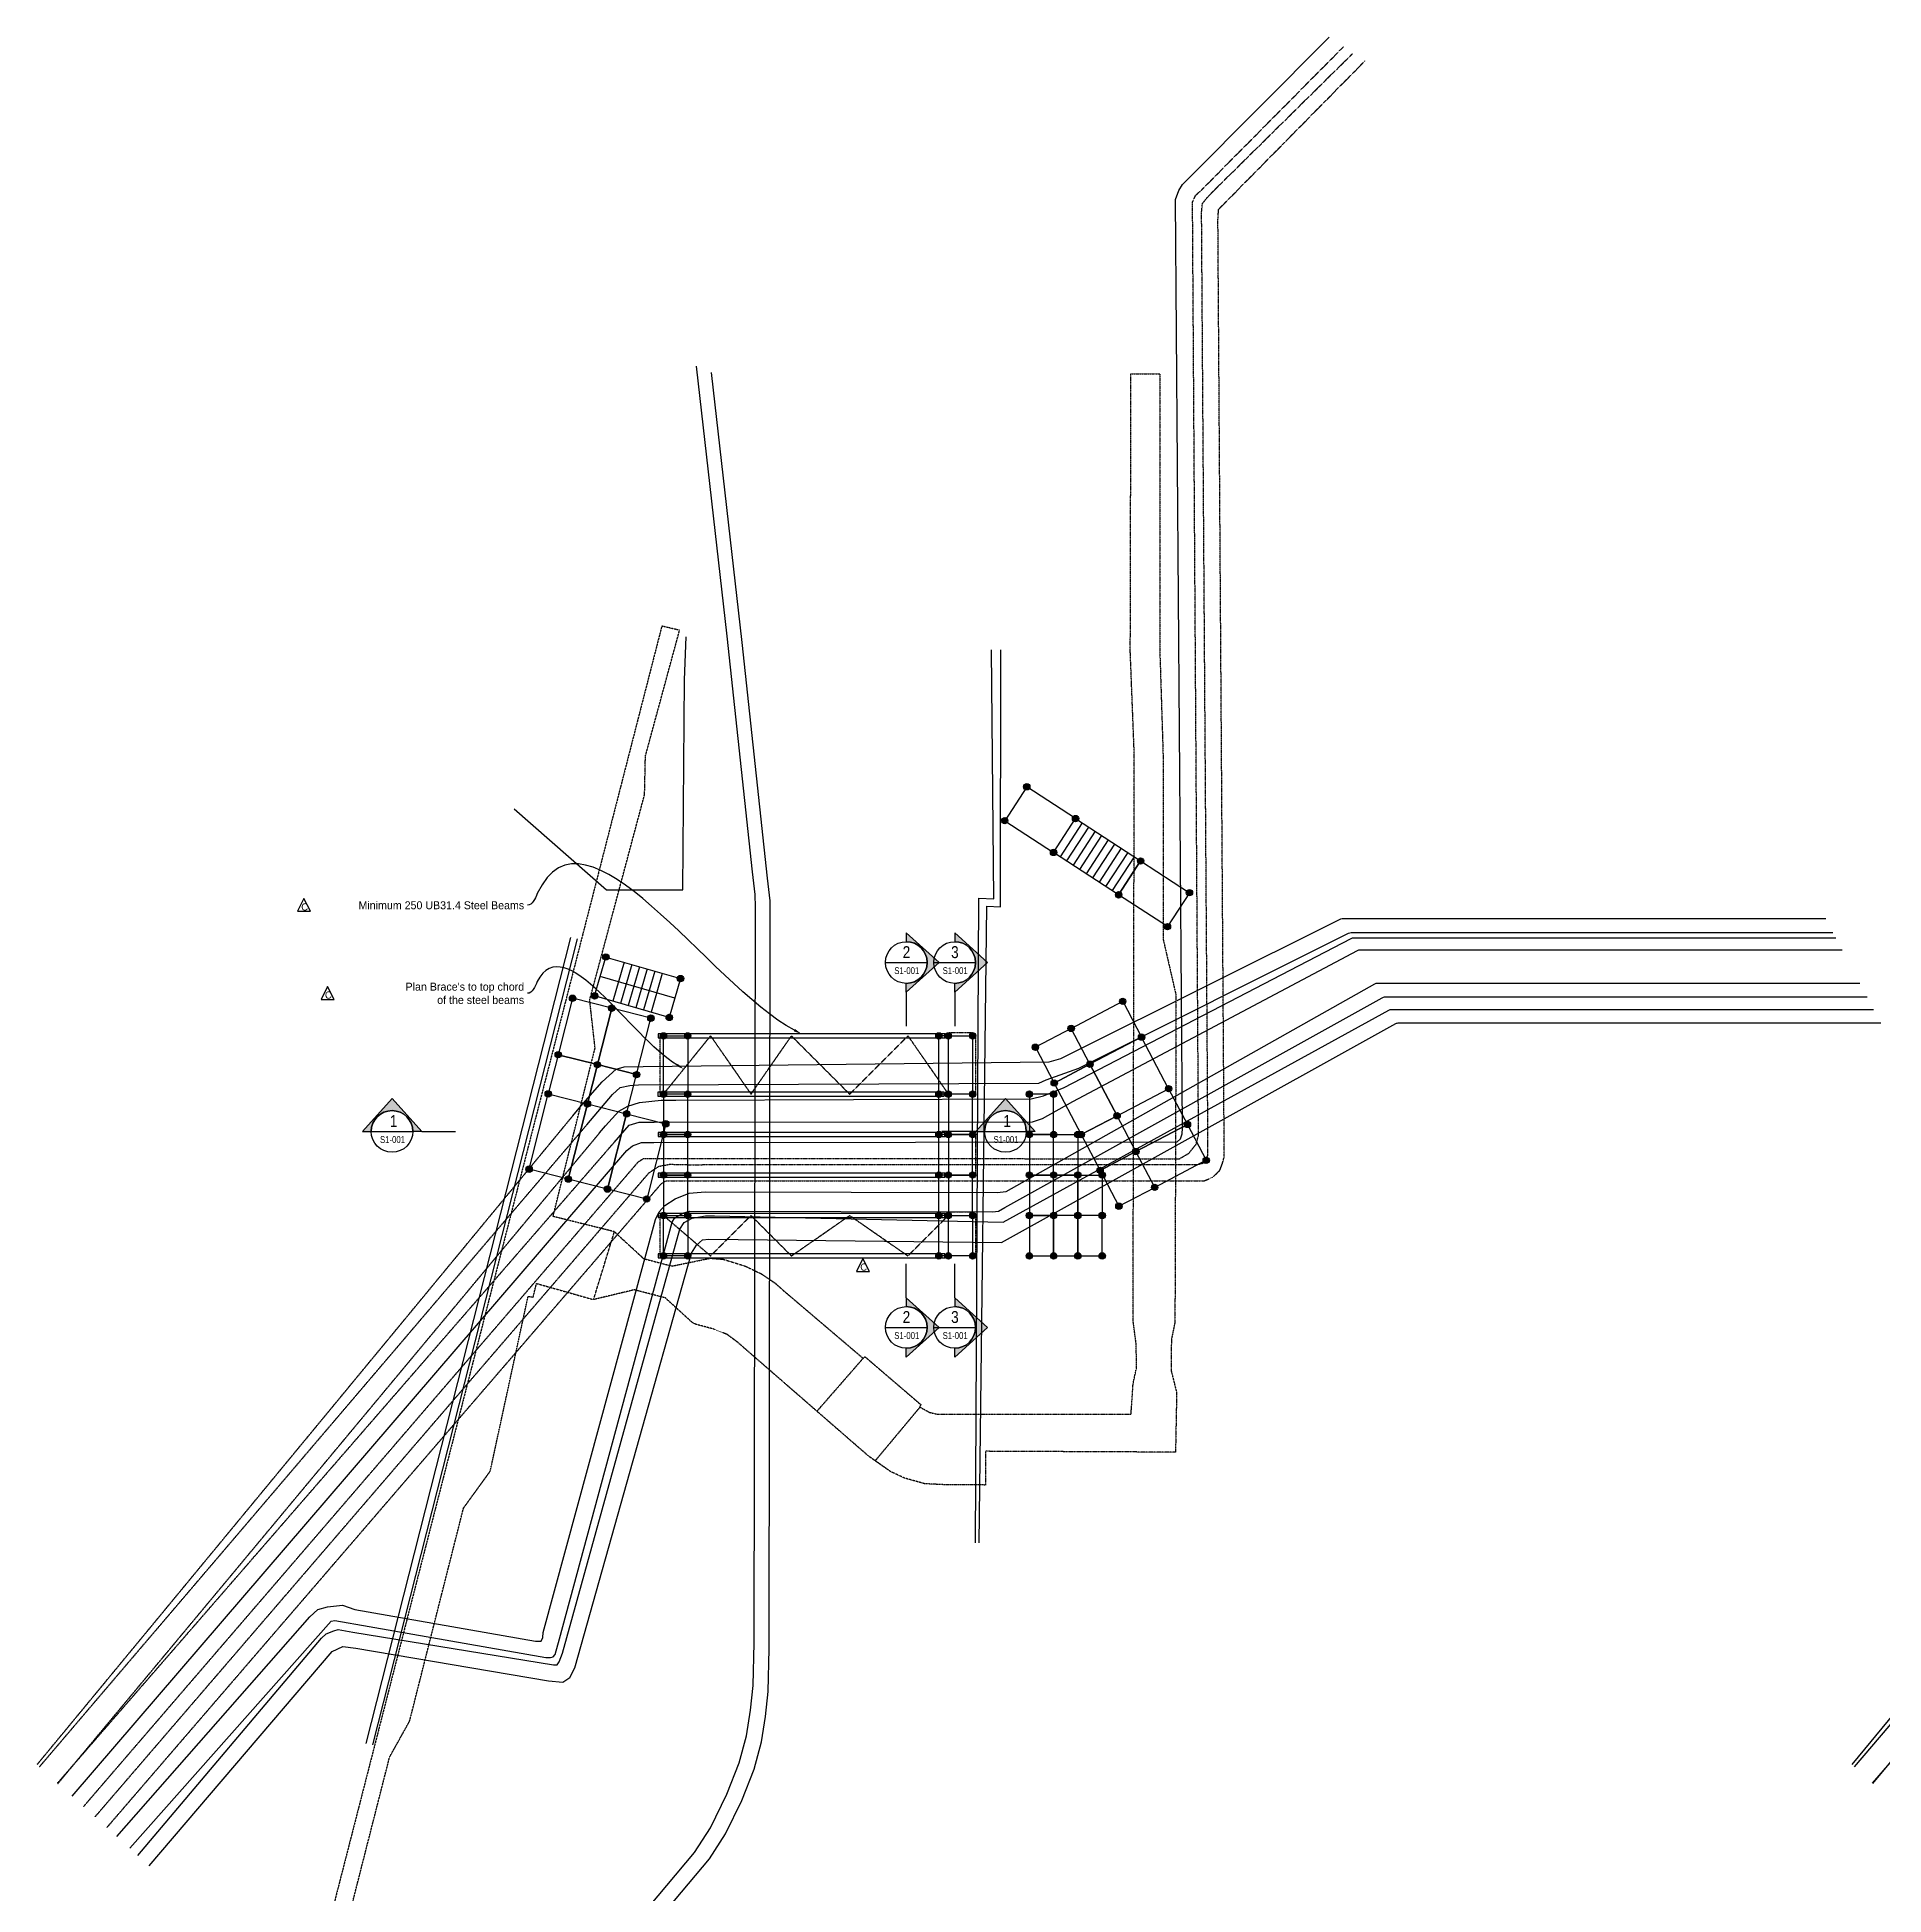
# Model space of a CAD drawing. Header units: millimetres. Extents: x 9116 to 195096, y -114281 to 55636.
# Drawn here: x 9116 to 67113, y -2700 to 55636 of the extents above; entities that cross this region are included whole.
import ezdxf
from ezdxf import colors
from ezdxf.entities.mleader import LeaderData, LeaderLine
from ezdxf.math import Vec2, Vec3

# ---------------------------------------------------------------- set-up
doc = ezdxf.new("R2010")
doc.units = ezdxf.units.MM
doc.linetypes.add('KwikScaf_DASHED', pattern=[3.75, 2.5, -1.25])
doc.layers.get('0').update_dxf_attribs({"linetype": 'CONTINUOUS'})
for name, color, linetype in [('Building', 7, 'CONTINUOUS'), ('CHW F&R Lines', 7, 'CONTINUOUS'), ('Exhaust Riser', 7, 'CONTINUOUS'), ('Grid Lines', 252, 'CONTINUOUS'), ('New Pipes', 7, 'CONTINUOUS'), ('Revision C', 252, 'CONTINUOUS'), ('Scaffold', 7, 'CONTINUOUS')]:
    doc.layers.add(name, color=color, linetype=linetype)
doc.styles.add('ARCH', font='archd.shx', dxfattribs={"height": 250})

# ---------------------------------------------------------------- blocks, each defined once
blk = doc.blocks.new('Filled Arrow Section Half A')
h = blk.add_hatch(color=256)
edge = h.paths.add_edge_path()
edge.add_line((0, 875), (969, 0))
edge.add_line((969, 0), (0, -875))
edge.add_line((0, -875), (0, -615))
edge.add_arc((0, 0), 615, 270, 450)
edge.add_line((0, 615), (0, 875))
for q in [(0, 1875), (0, 615)]:
    blk.add_line((0, 875), q)
blk.add_lwpolyline([(0, 875), (969, 0), (0, -875), (0, -615)])
blk.add_circle((0, 0), 615)
blk.add_arc((0, 0), 615, 270, 90)
blk = doc.blocks.new('Filled Arrow Section Half B')
h = blk.add_hatch(color=256)
edge = h.paths.add_edge_path()
edge.add_line((0, -875), (969, 0))
edge.add_line((969, 0), (0, 875))
edge.add_line((0, 875), (0, 615))
edge.add_arc((0, 0), 615, -90, 90, ccw=False)
edge.add_line((0, -615), (0, -875))
for q in [(0, -615), (0, -1875)]:
    blk.add_line((0, -875), q)
blk.add_lwpolyline([(0, -875), (969, 0), (0, 875), (0, 615)])
blk.add_circle((0, 0), 615)
blk.add_arc((0, 0), 615, 270, 90)

msp = doc.modelspace()

# ---------------------------------------------------------------- hatches: boundary and pattern name
at = {"layer": 'Scaffold'}
h = msp.add_hatch(color=5, dxfattribs=at)
edge = h.paths.add_edge_path()
edge.add_arc((40195.6, 32095), 100, 0, 360)
h = msp.add_hatch(color=5, dxfattribs=at)
edge = h.paths.add_edge_path()
edge.add_arc((39502.8, 31030.6), 100, 0, 360)
h = msp.add_hatch(color=5, dxfattribs=at)
edge = h.paths.add_edge_path()
edge.add_arc((41728.5, 31097.3), 100, 0, 360)
h = msp.add_hatch(color=5, dxfattribs=at)
edge = h.paths.add_edge_path()
edge.add_arc((41035.7, 30032.9), 100, 0, 360)
h = msp.add_hatch(color=5, dxfattribs=at)
edge = h.paths.add_edge_path()
edge.add_arc((43772.6, 29766.8), 100, 0, 360)
h = msp.add_hatch(color=5, dxfattribs=at)
edge = h.paths.add_edge_path()
edge.add_arc((43079.8, 28702.4), 100, 0, 360)
h = msp.add_hatch(color=5, dxfattribs=at)
edge = h.paths.add_edge_path()
edge.add_arc((45305.5, 28769.1), 100, 0, 360)
h = msp.add_hatch(color=5, dxfattribs=at)
edge = h.paths.add_edge_path()
edge.add_arc((44612.8, 27704.7), 100, 0, 360)
h = msp.add_hatch(color=3, dxfattribs=at)
edge = h.paths.add_edge_path()
edge.add_arc((26978.2, 26750.3), 100, -91.885629, 268.114371)
h = msp.add_hatch(color=3, dxfattribs=at)
edge = h.paths.add_edge_path()
edge.add_arc((29321.1, 26072.4), 100, -91.885629, 268.114371)
h = msp.add_hatch(color=5, dxfattribs=at)
edge = h.paths.add_edge_path()
edge.add_arc((25929.9, 25455.4), 100, 0, 360)
h = msp.add_hatch(color=3, dxfattribs=at)
edge = h.paths.add_edge_path()
edge.add_arc((26625.2, 25530.4), 100, -91.885629, 268.114371)
h = msp.add_hatch(color=5, dxfattribs=at)
edge = h.paths.add_edge_path()
edge.add_arc((27160.8, 25142.7), 100, 0, 360)
h = msp.add_hatch(color=1, dxfattribs=at)
edge = h.paths.add_edge_path()
edge.add_arc((43209.1, 25359.1), 100, 0, 360)
h = msp.add_hatch(color=5, dxfattribs=at)
edge = h.paths.add_edge_path()
edge.add_arc((28391.7, 24830), 100, 0, 360)
h = msp.add_hatch(color=3, dxfattribs=at)
edge = h.paths.add_edge_path()
edge.add_arc((28968.1, 24852.4), 100, -91.885629, 268.114371)
h = msp.add_hatch(color=1, dxfattribs=at)
edge = h.paths.add_edge_path()
edge.add_arc((41590, 24508.2), 100, 0, 360)
h = msp.add_hatch(color=5, dxfattribs=at)
edge = h.paths.add_edge_path()
edge.add_arc((28786, 24273), 100, 0, 360)
h = msp.add_hatch(color=5, dxfattribs=at)
edge = h.paths.add_edge_path()
edge.add_arc((29548, 24273), 100, 0, 360)
h = msp.add_hatch(color=5, dxfattribs=at)
edge = h.paths.add_edge_path()
edge.add_arc((37435.5, 24273), 100, 0, 360)
h = msp.add_hatch(color=5, dxfattribs=at)
edge = h.paths.add_edge_path()
edge.add_arc((37733.5, 24273), 100, 0, 360)
h = msp.add_hatch(color=5, dxfattribs=at)
edge = h.paths.add_edge_path()
edge.add_arc((38495.5, 24273), 100, 0, 360)
h = msp.add_hatch(color=1, dxfattribs=at)
edge = h.paths.add_edge_path()
edge.add_arc((40465.8, 23917.5), 100, 0, 360)
h = msp.add_hatch(color=1, dxfattribs=at)
edge = h.paths.add_edge_path()
edge.add_arc((43799.9, 24234.9), 100, 0, 360)
h = msp.add_hatch(color=5, dxfattribs=at)
edge = h.paths.add_edge_path()
edge.add_arc((25479.6, 23682.7), 100, 0, 360)
h = msp.add_hatch(color=5, dxfattribs=at)
edge = h.paths.add_edge_path()
edge.add_arc((26710.5, 23370), 100, 0, 360)
h = msp.add_hatch(color=1, dxfattribs=at)
edge = h.paths.add_edge_path()
edge.add_arc((42180.8, 23384), 100, 0, 360)
h = msp.add_hatch(color=5, dxfattribs=at)
edge = h.paths.add_edge_path()
edge.add_arc((27941.4, 23057.3), 100, 0, 360)
h = msp.add_hatch(color=1, dxfattribs=at)
edge = h.paths.add_edge_path()
edge.add_arc((41056.6, 22793.2), 100, 0, 360)
h = msp.add_hatch(color=1, dxfattribs=at)
edge = h.paths.add_edge_path()
edge.add_arc((25166.9, 22451.8), 100, 0, 360)
h = msp.add_hatch(color=1, dxfattribs=at)
edge = h.paths.add_edge_path()
edge.add_arc((26397.8, 22139.1), 100, 0, 360)
h = msp.add_hatch(color=1, dxfattribs=at)
edge = h.paths.add_edge_path()
edge.add_arc((28786, 22444), 100, 0, 360)
h = msp.add_hatch(color=1, dxfattribs=at)
edge = h.paths.add_edge_path()
edge.add_arc((29548, 22444), 100, 0, 360)
h = msp.add_hatch(color=1, dxfattribs=at)
edge = h.paths.add_edge_path()
edge.add_arc((37435.5, 22444), 100, 0, 360)
h = msp.add_hatch(color=1, dxfattribs=at)
edge = h.paths.add_edge_path()
edge.add_arc((37733.5, 22444), 100, 0, 360)
h = msp.add_hatch(color=1, dxfattribs=at)
edge = h.paths.add_edge_path()
edge.add_arc((38495.5, 22444), 100, 0, 360)
h = msp.add_hatch(color=1, dxfattribs=at)
edge = h.paths.add_edge_path()
edge.add_arc((40277, 22444), 100, 0, 360)
h = msp.add_hatch(color=1, dxfattribs=at)
edge = h.paths.add_edge_path()
edge.add_arc((41039, 22444), 100, 0, 360)
h = msp.add_hatch(color=1, dxfattribs=at)
edge = h.paths.add_edge_path()
edge.add_arc((44650.7, 22615.8), 100, 0, 360)
h = msp.add_hatch(color=1, dxfattribs=at)
edge = h.paths.add_edge_path()
edge.add_arc((27628.7, 21826.4), 100, 0, 360)
h = msp.add_hatch(color=3, dxfattribs=at)
edge = h.paths.add_edge_path()
edge.add_arc((28859.6, 21513.7), 100, 0, 360)
h = msp.add_hatch(color=1, dxfattribs=at)
edge = h.paths.add_edge_path()
edge.add_arc((43031.6, 21765), 100, 0, 360)
h = msp.add_hatch(color=1, dxfattribs=at)
edge = h.paths.add_edge_path()
edge.add_arc((45241.5, 21491.6), 100, 0, 360)
h = msp.add_hatch(color=1, dxfattribs=at)
edge = h.paths.add_edge_path()
edge.add_arc((28786, 21174), 100, 0, 360)
h = msp.add_hatch(color=1, dxfattribs=at)
edge = h.paths.add_edge_path()
edge.add_arc((29548, 21174), 100, 0, 360)
h = msp.add_hatch(color=1, dxfattribs=at)
edge = h.paths.add_edge_path()
edge.add_arc((37435.5, 21174), 100, 0, 360)
h = msp.add_hatch(color=1, dxfattribs=at)
edge = h.paths.add_edge_path()
edge.add_arc((37733.5, 21174), 100, 0, 360)
h = msp.add_hatch(color=1, dxfattribs=at)
edge = h.paths.add_edge_path()
edge.add_arc((38495.5, 21174), 100, 0, 360)
h = msp.add_hatch(color=1, dxfattribs=at)
edge = h.paths.add_edge_path()
edge.add_arc((40277, 21174), 100, 0, 360)
h = msp.add_hatch(color=1, dxfattribs=at)
edge = h.paths.add_edge_path()
edge.add_arc((41039, 21174), 100, 0, 360)
h = msp.add_hatch(color=1, dxfattribs=at)
edge = h.paths.add_edge_path()
edge.add_arc((41801, 21174), 100, 0, 360)
h = msp.add_hatch(color=1, dxfattribs=at)
edge = h.paths.add_edge_path()
edge.add_arc((41907.4, 21174.2), 100, 0, 360)
h = msp.add_hatch(color=1, dxfattribs=at)
edge = h.paths.add_edge_path()
edge.add_arc((43622.4, 20640.8), 100, 0, 360)
h = msp.add_hatch(color=1, dxfattribs=at)
edge = h.paths.add_edge_path()
edge.add_arc((45832.3, 20367.4), 100, 0, 360)
h = msp.add_hatch(color=3, dxfattribs=at)
edge = h.paths.add_edge_path()
edge.add_arc((24566.4, 20087.8), 100, 0, 360)
h = msp.add_hatch(color=3, dxfattribs=at)
edge = h.paths.add_edge_path()
edge.add_arc((25797.3, 19775.2), 100, 0, 360)
h = msp.add_hatch(color=1, dxfattribs=at)
edge = h.paths.add_edge_path()
edge.add_arc((28786, 19904), 100, 0, 360)
h = msp.add_hatch(color=1, dxfattribs=at)
edge = h.paths.add_edge_path()
edge.add_arc((29548, 19904), 100, 0, 360)
h = msp.add_hatch(color=1, dxfattribs=at)
edge = h.paths.add_edge_path()
edge.add_arc((37435.5, 19904), 100, 0, 360)
h = msp.add_hatch(color=1, dxfattribs=at)
edge = h.paths.add_edge_path()
edge.add_arc((37733.5, 19904), 100, 0, 360)
h = msp.add_hatch(color=1, dxfattribs=at)
edge = h.paths.add_edge_path()
edge.add_arc((38495.5, 19904), 100, 0, 360)
h = msp.add_hatch(color=1, dxfattribs=at)
edge = h.paths.add_edge_path()
edge.add_arc((40277, 19904), 100, 0, 360)
h = msp.add_hatch(color=1, dxfattribs=at)
edge = h.paths.add_edge_path()
edge.add_arc((41039, 19904), 100, 0, 360)
h = msp.add_hatch(color=1, dxfattribs=at)
edge = h.paths.add_edge_path()
edge.add_arc((41801, 19904), 100, 0, 360)
h = msp.add_hatch(color=1, dxfattribs=at)
edge = h.paths.add_edge_path()
edge.add_arc((42498.2, 20050), 100, 0, 360)
h = msp.add_hatch(color=1, dxfattribs=at)
edge = h.paths.add_edge_path()
edge.add_arc((42563, 19904), 100, 0, 360)
h = msp.add_hatch(color=3, dxfattribs=at)
edge = h.paths.add_edge_path()
edge.add_arc((27028.2, 19462.5), 100, 0, 360)
h = msp.add_hatch(color=1, dxfattribs=at)
edge = h.paths.add_edge_path()
edge.add_arc((44213.2, 19516.5), 100, 0, 360)
h = msp.add_hatch(color=3, dxfattribs=at)
edge = h.paths.add_edge_path()
edge.add_arc((28259.1, 19149.8), 100, 0, 360)
h = msp.add_hatch(color=1, dxfattribs=at)
edge = h.paths.add_edge_path()
edge.add_arc((28786, 18634), 100, 0, 360)
h = msp.add_hatch(color=1, dxfattribs=at)
edge = h.paths.add_edge_path()
edge.add_arc((29548, 18634), 100, 0, 360)
h = msp.add_hatch(color=1, dxfattribs=at)
edge = h.paths.add_edge_path()
edge.add_arc((37435.5, 18634), 100, 0, 360)
h = msp.add_hatch(color=1, dxfattribs=at)
edge = h.paths.add_edge_path()
edge.add_arc((37733.5, 18634), 100, 0, 360)
h = msp.add_hatch(color=1, dxfattribs=at)
edge = h.paths.add_edge_path()
edge.add_arc((38495.5, 18634), 100, 0, 360)
h = msp.add_hatch(color=1, dxfattribs=at)
edge = h.paths.add_edge_path()
edge.add_arc((40277, 18634), 100, 0, 360)
h = msp.add_hatch(color=1, dxfattribs=at)
edge = h.paths.add_edge_path()
edge.add_arc((41039, 18634), 100, 0, 360)
h = msp.add_hatch(color=1, dxfattribs=at)
edge = h.paths.add_edge_path()
edge.add_arc((41801, 18634), 100, 0, 360)
h = msp.add_hatch(color=1, dxfattribs=at)
edge = h.paths.add_edge_path()
edge.add_arc((42563, 18634), 100, 0, 360)
h = msp.add_hatch(color=1, dxfattribs=at)
edge = h.paths.add_edge_path()
edge.add_arc((43089, 18925.7), 100, 0, 360)
h = msp.add_hatch(color=1, dxfattribs=at)
edge = h.paths.add_edge_path()
edge.add_arc((28786, 17364), 100, 0, 360)
h = msp.add_hatch(color=1, dxfattribs=at)
edge = h.paths.add_edge_path()
edge.add_arc((29548, 17364), 100, 0, 360)
h = msp.add_hatch(color=1, dxfattribs=at)
edge = h.paths.add_edge_path()
edge.add_arc((37435.5, 17364), 100, 0, 360)
h = msp.add_hatch(color=1, dxfattribs=at)
edge = h.paths.add_edge_path()
edge.add_arc((37733.5, 17364), 100, 0, 360)
h = msp.add_hatch(color=1, dxfattribs=at)
edge = h.paths.add_edge_path()
edge.add_arc((38495.5, 17364), 100, 0, 360)
h = msp.add_hatch(color=1, dxfattribs=at)
edge = h.paths.add_edge_path()
edge.add_arc((40277, 17364), 100, 0, 360)
h = msp.add_hatch(color=1, dxfattribs=at)
edge = h.paths.add_edge_path()
edge.add_arc((41039, 17364), 100, 0, 360)
h = msp.add_hatch(color=1, dxfattribs=at)
edge = h.paths.add_edge_path()
edge.add_arc((41801, 17364), 100, 0, 360)
h = msp.add_hatch(color=1, dxfattribs=at)
edge = h.paths.add_edge_path()
edge.add_arc((42563, 17364), 100, 0, 360)

# ---------------------------------------------------------------- linework, layer by layer
at = {"layer": 'Building', "color": 37}
for points in [[(24271.1, -7916.2), (29761.2, -1374), (30261.9, -593.4), (30775.9, 460.7), (31161.2, 1444.8), (31396.1, 2296), (31519.5, 3094.4), (31607.4, 3878.3), (31636.7, 5215.2), (31672.7, 28319.5), (31665.2, 28711.3), (31583, 29425.5), (30791.2, 36824.8), (29827, 45301.5)], [(24740.4, -8110.3), (30230.6, -1568), (30731.2, -787.5), (31245.2, 266.6), (31630.5, 1250.7), (31865.5, 2101.9), (31988.8, 2900.3), (32076.7, 3684.2), (32106.1, 5021.2), (32142, 28125.4), (32134.5, 28517.2), (32052.3, 29231.4), (31260.5, 36630.7), (30296.3, 45107.4)], [(38580.5, 8350.3), (38687.4, 28594.1), (39160, 28579.3), (39085.7, 36397.4)], [(38697.7, 8350.3), (38939.4, 28347.6), (39372.6, 28331.2), (39386.1, 36397.4)], [(19444.4, 2049.4), (25874, 27359.9)], [(19654.5, 2013.4), (26084.1, 27323.9)]]:
    msp.add_lwpolyline(points, dxfattribs=at)
at = {"layer": 'Building'}
msp.add_lwpolyline([(24101.7, 31403.2), (26999.6, 28864.1), (29391.3, 28864.1), (29442.9, 35451.5), (29502.9, 36809.7)], dxfattribs=at)
at = {"layer": 'CHW F&R Lines', "color": 45}
for points in [[(10213.1, 399.9), (27636.8, 20670.7), (27810.3, 20815.6), (28091.9, 20923.6), (28484.3, 20929.3), (44921.2, 20944.4), (45020.3, 21043.5), (45075.3, 21197.5), (45084.1, 21378), (44871.2, 50533.5), (44969.1, 50817.1), (45090.7, 51012.9), (45293.4, 51222.1), (49691.5, 55636.5)], [(66114.1, 1390.8), (82936.5, 21763.1)], [(66189.2, 1322.9), (83376.1, 21480.3)], [(66768.8, 799.3), (83774.8, 21223.8)], [(66757, 810), (84234.5, 20928.1)]]:
    msp.add_lwpolyline(points, dxfattribs=at)
at = {"layer": 'CHW F&R Lines', "color": 45, "linetype": 'KwikScaf_DASHED'}
for points in [[(10575.1, 72.9), (28001.3, 20323.2), (28158.1, 20423.8), (28726.3, 20423.8), (44989.7, 20415.2), (45283, 20584.7), (45514.4, 20870.9), (45590, 21148), (45401.7, 50455.1), (45493.8, 50658.9), (45719.3, 50872.5), (50145, 55336.3)], [(10934.1, -251.5), (28335.4, 19977.1), (28641.2, 20177.5), (28983.6, 20242.6), (29553.3, 20229.2), (45559, 20234.9), (45795.3, 20294), (45882.1, 20526.5), (45885.8, 20906.6), (45685.9, 50133.8), (45712.8, 50411.9), (45876.2, 50614.6), (46174.3, 50919.7), (50425.6, 55116.8)], [(11305.8, -587.3), (28720.6, 19634.2), (28862.5, 19726.1), (45774.4, 19725.3), (46031, 19832.1), (46258.5, 20049.7), (46344, 20279), (46398.5, 20481.1), (46199.4, 49891.8), (46218, 50226.8), (50822.8, 54895.8)], [(9116.3, 1390.8), (25938.7, 21763.1)], [(9191.4, 1322.9), (26378.3, 21480.3)], [(9771, 799.3), (26777, 21223.8)], [(9759.1, 810), (27236.7, 20928.1)]]:
    msp.add_lwpolyline(points, dxfattribs=at)
at = {"layer": 'Exhaust Riser', "color": 252, "linetype": 'KwikScaf_DASHED'}
for p, q in [((35055.9, 14148.1), (33605.3, 12487.1)), ((36848.9, 12624.3), (35435.2, 10930.9))]:
    msp.add_line(p, q, dxfattribs=at)
for points in [[(38901.8, 10169.7), (37593.1, 10178.7), (36987.8, 10209.4), (36351.7, 10387.8), (35911.6, 10596.4), (35228.5, 11076), (31108.6, 14657.5), (30783, 14898.3), (30381.8, 15061.1), (29801.4, 15215.7), (29695.5, 15268.5), (28841.1, 16047.5), (27868.1, 16298.1), (26590.6, 15992.6), (27245.1, 18123.2), (28163.4, 17278.6), (29055.2, 17045.8), (30258.5, 17292.3), (30661.2, 17259.4), (31356.8, 17043.5), (31852.6, 16805.7), (32287.6, 16512.7), (32580.9, 16252.7), (35055.9, 14148.1), (35114, 14197.3), (36871.3, 12691.3), (36826.6, 12624.3), (37144, 12450), (37394.4, 12391.9), (38901.8, 12391.9), (43470.3, 12391.9), (43535.1, 13348.2), (43646.3, 13868), (43628.7, 14610.8), (43535.1, 15331.1), (43571.5, 33139.7), (43447, 36332), (43467.6, 45068.9), (44370.5, 45068.9), (44377.1, 36244.1), (44473.9, 33185.8), (44475.6, 32466.6), (44482.5, 27289.9), (44882.2, 25554), (44848.4, 15277.9), (44737.6, 14737.8), (44725.6, 13772.7), (44901.9, 13071.9), (44866.8, 11200.8), (38901.8, 11227.8), (38901.8, 10169.7)], [(27245.1, 18123.2), (25317.8, 18603.2), (26638.2, 23892.7), (26469.7, 25402.4), (28192.9, 31849.8), (28219.4, 33057.7), (29291.9, 37009.7), (28733.9, 37141.3), (17578.7, -6327.3), (18128.5, -6452.1), (20185.3, 1625.2), (20813.6, 2753.9), (22507.3, 9446), (23346.6, 10605), (24535.4, 16095.8), (24693.1, 16068), (24798.3, 16499.4), (26590.6, 15992.6)]]:
    msp.add_lwpolyline(points, dxfattribs=at)
at = {"layer": 'Grid Lines'}
for p, q in [((35758.1, 26577.1), (37066.5, 26577.1)), ((37278.3, 26577.1), (38586.6, 26577.1)), ((19607.6, 21273.6), (20915.9, 21273.6)), ((38873.2, 21273.6), (40181.5, 21273.6)), ((35758.1, 15118.3), (37066.5, 15118.3)), ((37278.3, 15118.3), (38586.6, 15118.3))]:
    msp.add_line(p, q, dxfattribs=at)
at = {"layer": 'New Pipes', "color": 4}
for points in [[(25938.7, 21763.1), (26186.3, 22062.9), (26855.6, 22829.3), (27304.1, 23225.5), (27551, 23296.9), (28148.9, 23309.9), (40903.7, 23461), (41267.4, 23564.2), (41617.7, 23743.7), (50062.3, 27944, -0.1159039), (50151.4, 27964.9), (65289.4, 27964.9)], [(26378.3, 21480.3), (27189.1, 22431.3), (27425.4, 22650.3), (27726.2, 22719), (28001.2, 22731.9), (40579.6, 22787.1), (40803.3, 22889.6), (41829, 23257.7), (50297.5, 27495.9, -0.1165273), (50387, 27517), (65507.7, 27517)], [(26777, 21223.8), (26963.4, 21447.7), (27380, 21910.3), (27663.6, 22066.5), (28028.1, 22176.4), (28710.9, 22251.5), (29173.8, 22251.5), (40336.2, 22295.3), (40724.2, 22386.6), (41374.7, 22654.6), (50381.3, 27333, -0.1203459), (50473.5, 27355.5), (65609.7, 27355.5)], [(27236.7, 20928.1), (27710.9, 21473.9), (28017.8, 21565.4), (28497.1, 21560), (40372.2, 21569.6), (40690.4, 21683.2), (41645.3, 22213.4), (50579.5, 26953.8, -0.1225631), (50673.2, 26977.1), (65808.5, 26977.1)]]:
    msp.add_lwpolyline(points, format="xyb", dxfattribs=at)
at = {"layer": 'New Pipes', "color": 40}
for points in [[(11617.1, -868.5), (17676.3, 6035), (17933.9, 6263.4), (18235.4, 6341.1), (18707, 6399.4), (19091.1, 6258.5), (24772.1, 5264.5), (24945.2, 5268.3), (24994.2, 5381.2), (25009.2, 5543), (28536.2, 18505.8), (28649.3, 18745.3), (28829, 18951.4), (29148.4, 19157.6), (29594.2, 19330.5), (30100, 19377), (39267.9, 19350.9), (39544.9, 19386.3), (39718.9, 19486.1), (51126, 25908.3, -0.1288989), (51224.1, 25934), (66356.7, 25934)], [(12025.4, -1237.3), (18348.3, 5899), (18464.9, 5914.5), (19544.7, 5731.4), (25093.2, 4757.1), (25233.4, 4757.1), (25325.2, 4770.5), (25386.9, 4852.2), (25525.4, 5334.2), (29055.5, 18420.4), (29137, 18553.7), (29211.1, 18601.8), (29392.7, 18701.7), (29603.8, 18764.7), (39123, 18753.2), (39312.4, 18771.1), (39504.4, 18883.7), (51355.3, 25473.1, -0.12755), (51452.5, 25498.3), (66585.6, 25498.3)], [(12278.6, -1466.1), (18041.3, 5364.4), (18189.8, 5498.8), (18430.4, 5594.2), (18571.8, 5633.1), (19031.7, 5551.8), (25334.5, 4526.6), (25442.6, 4526.6), (25508.9, 4620.7), (25613.5, 4892.6), (29299.1, 18200), (29431.1, 18408.9), (29689.7, 18551.9), (30107.8, 18617.9), (30393.9, 18617.9), (39456.9, 18421), (51561.5, 25081.7, -0.1264281), (51657.9, 25106.5), (66791.5, 25106.5)], [(12638.1, -1790.9), (18383.3, 4942.6), (18720.4, 5095.4), (19120.5, 5050.4), (25177.7, 4016.5), (25624.7, 3981), (25846.2, 4127.2), (26004.4, 4423.7), (29667.1, 17449.6), (29822.2, 17699.5), (30016.2, 17867.5), (30205.9, 17889.1), (39404.1, 17780.9), (51783.9, 24657.6, -0.1274437), (51881, 24682.8), (67014.2, 24682.8)]]:
    msp.add_lwpolyline(points, format="xyb", dxfattribs=at)
at = {"layer": 'Revision C', "color": 5, "linetype": 'KwikScaf_DASHED'}
for p, q in [((28686, 22444), (28686, 24273)), ((38495.5, 24373), (37733.5, 24373)), ((38595.5, 22444), (38595.5, 24273))]:
    msp.add_line(p, q, dxfattribs=at)
at = {"layer": 'Revision C', "color": 1, "linetype": 'KwikScaf_DASHED'}
for p, q in [((38495.5, 21274), (37733.5, 21274)), ((38595.5, 19904), (38595.5, 21174)), ((38495.5, 18734), (37733.5, 18734)), ((28686, 17364), (28686, 18634)), ((38595.5, 17364), (38595.5, 18634))]:
    msp.add_line(p, q, dxfattribs=at)
at = {"layer": 'Revision C', "color": 1}
for points in [[(17493.6, 28590.3), (17291.1, 28185.3), (17696.1, 28185.3), (17493.6, 28590.3)], [(18239, 25825.1), (18036.5, 25420.1), (18441.5, 25420.1), (18239, 25825.1)], [(35050.1, 17282.1), (34847.6, 16877.1), (35252.6, 16877.1), (35050.1, 17282.1)]]:
    msp.add_lwpolyline(points, dxfattribs=at)
at = {"layer": 'Scaffold'}
for p, q in [((41933, 30964.2), (41240.2, 29899.8)), ((42137.5, 30831.1), (41444.7, 29766.7)), ((42342, 30698), (41649.2, 29633.6)), ((42546.5, 30564.9), (41853.7, 29500.5)), ((42751, 30431.8), (42058.2, 29367.4)), ((42955.5, 30298.7), (42262.7, 29234.3)), ((42955.5, 30298.7), (42262.7, 29234.3)), ((43160, 30165.6), (42467.2, 29101.1)), ((43364.5, 30032.5), (42671.7, 28968)), ((43569, 29899.4), (42876.2, 28834.9)), ((27549.3, 26585.1), (27196.3, 25365.1)), ((27789.5, 26515.6), (27436.4, 25295.6)), ((28029.6, 26446.1), (27676.6, 25226.2)), ((28269.8, 26376.6), (27916.7, 25156.7)), ((28509.9, 26307.1), (28156.9, 25087.2)), ((29144.6, 25462.4), (26801.7, 26140.4)), ((28750.1, 26237.6), (28397, 25017.7))]:
    msp.add_line(p, q, dxfattribs=at)
at = {"layer": 'Scaffold', "color": 70, "linetype": 'KwikScaf_DASHED'}
for p, q in [((28786, 22444), (30265.5, 24273)), ((30265.5, 24273), (31535.5, 22444)), ((31535.5, 22444), (32805.5, 24273)), ((32805.5, 24273), (34634.5, 22444)), ((34634.5, 22444), (36463.5, 24273)), ((36463.5, 24273), (37733.5, 22444)), ((28786, 18634), (30265.5, 17364)), ((30265.5, 17364), (31535.5, 18634)), ((31535.5, 18634), (32805.5, 17364)), ((32805.5, 17364), (34634.5, 18634)), ((34634.5, 18634), (36463.5, 17364)), ((36463.5, 17364), (37733.5, 18634))]:
    msp.add_line(p, q, dxfattribs=at)
at = {"layer": 'Scaffold', "color": 5}
for p, q in [((37435.5, 22444), (37435.5, 24273)), ((37733.5, 24273), (37450.5, 24273))]:
    msp.add_line(p, q, dxfattribs=at)
at = {"layer": 'Scaffold', "color": 1}
for p, q in [((37435.5, 21174), (37435.5, 22444)), ((37733.5, 22444), (37450.5, 22444)), ((37435.5, 19904), (37435.5, 21174)), ((37733.5, 21174), (37450.5, 21174)), ((37733.5, 21174), (37450.5, 21174)), ((37435.5, 18634), (37435.5, 19904)), ((37733.5, 19904), (37450.5, 19904)), ((37435.5, 17364), (37435.5, 18634)), ((37733.5, 18634), (37450.5, 18634)), ((37733.5, 17364), (37450.5, 17364))]:
    msp.add_line(p, q, dxfattribs=at)
at = {"layer": 'Scaffold', "color": 5}
for points in [[(41728.5, 31097.3), (40195.6, 32095), (39502.8, 31030.6), (41035.7, 30032.9), (41728.5, 31097.3)], [(43772.6, 29766.8), (45305.5, 28769.1), (44612.8, 27704.7), (43079.8, 28702.4), (43772.6, 29766.8)], [(25929.9, 25455.4), (25479.6, 23682.7), (26710.5, 23370), (27160.8, 25142.7), (25929.9, 25455.4)], [(27160.8, 25142.7), (26710.5, 23370), (27941.4, 23057.3), (28391.7, 24830), (27160.8, 25142.7)], [(42180.8, 23384), (43031.6, 21765), (44650.7, 22615.8), (43799.9, 24234.9), (42180.8, 23384)], [(42180.8, 23384), (41056.6, 22793.2), (41907.4, 21174.2), (43031.6, 21765), (42180.8, 23384)]]:
    msp.add_lwpolyline(points, dxfattribs=at)
at = {"layer": 'Scaffold', "color": 3}
for points in [[(41728.5, 31097.3), (43772.6, 29766.8), (43079.8, 28702.4), (41035.7, 30032.9)], [(29321.1, 26072.4), (28968.1, 24852.4), (26625.2, 25530.4), (26978.2, 26750.3), (29321.1, 26072.4)], [(25166.9, 22451.8), (26397.8, 22139.1), (25797.3, 19775.2), (24566.4, 20087.8), (25166.9, 22451.8)], [(26397.8, 22139.1), (27628.7, 21826.4), (27028.2, 19462.5), (25797.3, 19775.2), (26397.8, 22139.1)], [(27628.7, 21826.4), (28859.6, 21513.7), (28259.1, 19149.8), (27028.2, 19462.5), (27628.7, 21826.4)]]:
    msp.add_lwpolyline(points, dxfattribs=at)
at = {"layer": 'Scaffold', "color": 1}
for points in [[(41590, 24508.2), (43209.1, 25359.1), (43799.9, 24234.9), (42180.8, 23384), (41590, 24508.2)], [(41590, 24508.2), (40465.8, 23917.5), (41056.6, 22793.2), (42180.8, 23384), (41590, 24508.2)], [(25479.6, 23682.7), (25166.9, 22451.8), (26397.8, 22139.1), (26710.5, 23370), (25479.6, 23682.7)], [(26710.5, 23370), (26397.8, 22139.1), (27628.7, 21826.4), (27941.4, 23057.3), (26710.5, 23370)], [(43031.6, 21765), (44650.7, 22615.8), (45241.5, 21491.6), (43622.4, 20640.8), (43031.6, 21765)], [(43031.6, 21765), (41907.4, 21174.2), (42498.2, 20050), (43622.4, 20640.8), (43031.6, 21765)], [(43622.4, 20640.8), (45241.5, 21491.6), (45832.3, 20367.4), (44213.2, 19516.5), (43622.4, 20640.8)], [(43622.4, 20640.8), (42498.2, 20050), (43089, 18925.7), (44213.2, 19516.5), (43622.4, 20640.8)]]:
    msp.add_lwpolyline(points, dxfattribs=at)
at = {"layer": 'Scaffold', "color": 6}
for points in [[(28620.3, 24210.5), (37620.3, 24210.5), (37620.3, 24335.5), (28620.3, 24335.5)], [(28605.3, 22381.5), (37605.3, 22381.5), (37605.3, 22506.5), (28605.3, 22506.5)], [(28620.3, 21111.5), (37620.3, 21111.5), (37620.3, 21236.5), (28620.3, 21236.5)], [(28620.3, 19841.5), (37620.3, 19841.5), (37620.3, 19966.5), (28620.3, 19966.5)], [(28620.3, 18571.5), (37620.3, 18571.5), (37620.3, 18696.5), (28620.3, 18696.5)], [(28620.3, 17301.5), (37620.3, 17301.5), (37620.3, 17426.5), (28620.3, 17426.5)]]:
    msp.add_lwpolyline(points, close=True, dxfattribs=at)
at = {"layer": 'Scaffold', "color": 5}
for points in [[(28786, 24273), (29548, 24273), (29548, 22444), (28786, 22444)], [(37733.5, 24273), (38495.5, 24273), (38495.5, 22444), (37733.5, 22444)]]:
    msp.add_lwpolyline(points, close=True, dxfattribs=at)
at = {"layer": 'Scaffold', "color": 1}
for points in [[(29548, 22444), (28786, 22444), (28786, 21174), (29548, 21174)], [(38495.5, 22444), (37733.5, 22444), (37733.5, 21174), (38495.5, 21174)], [(40277, 21174), (41039, 21174), (41039, 22444), (40277, 22444)], [(29548, 21174), (28786, 21174), (28786, 19904), (29548, 19904)], [(38495.5, 21174), (37733.5, 21174), (37733.5, 19904), (38495.5, 19904)], [(40277, 19904), (41039, 19904), (41039, 21174), (40277, 21174)], [(41039, 21174), (41801, 21174), (41801, 19904), (41039, 19904)], [(29548, 19904), (28786, 19904), (28786, 18634), (29548, 18634)], [(38495.5, 19904), (37733.5, 19904), (37733.5, 18634), (38495.5, 18634)], [(40277, 18634), (41039, 18634), (41039, 19904), (40277, 19904)], [(41039, 19904), (41801, 19904), (41801, 18634), (41039, 18634)], [(41801, 19904), (42563, 19904), (42563, 18634), (41801, 18634)], [(28786, 18634), (29548, 18634), (29548, 17364), (28786, 17364)], [(37733.5, 18634), (38495.5, 18634), (38495.5, 17364), (37733.5, 17364)], [(40277, 17364), (41039, 17364), (41039, 18634), (40277, 18634)], [(41801, 18634), (41039, 18634), (41039, 17364), (41801, 17364)], [(42563, 18634), (41801, 18634), (41801, 17364), (42563, 17364)]]:
    msp.add_lwpolyline(points, close=True, dxfattribs=at)
at = {"layer": 'Scaffold', "color": 5}
for centre in [(40195.6, 32095), (39502.8, 31030.6), (41728.5, 31097.3), (41035.7, 30032.9), (43772.6, 29766.8), (43079.8, 28702.4), (45305.5, 28769.1), (44612.8, 27704.7), (25929.9, 25455.4), (27160.8, 25142.7), (28391.7, 24830), (28786, 24273), (29548, 24273), (37435.5, 24273), (37733.5, 24273), (38495.5, 24273), (25479.6, 23682.7), (26710.5, 23370), (27941.4, 23057.3)]:
    msp.add_circle(centre, 100, dxfattribs=at)
at = {"layer": 'Scaffold', "color": 3}
for centre in [(26978.2, 26750.3), (29321.1, 26072.4), (26625.2, 25530.4), (28968.1, 24852.4), (28859.6, 21513.7), (24566.4, 20087.8), (25797.3, 19775.2), (27028.2, 19462.5), (28259.1, 19149.8)]:
    msp.add_circle(centre, 100, dxfattribs=at)
at = {"layer": 'Scaffold', "color": 1}
for centre in [(43209.1, 25359.1), (41590, 24508.2), (40465.8, 23917.5), (43799.9, 24234.9), (42180.8, 23384), (41056.6, 22793.2), (25166.9, 22451.8), (26397.8, 22139.1), (28786, 22444), (29548, 22444), (37435.5, 22444), (37733.5, 22444), (38495.5, 22444), (40277, 22444), (41039, 22444), (44650.7, 22615.8), (27628.7, 21826.4), (43031.6, 21765), (45241.5, 21491.6), (28786, 21174), (29548, 21174), (37435.5, 21174), (37733.5, 21174), (38495.5, 21174), (40277, 21174), (41039, 21174), (41801, 21174), (41907.4, 21174.2), (43622.4, 20640.8), (45832.3, 20367.4), (28786, 19904), (29548, 19904), (37435.5, 19904), (37733.5, 19904), (38495.5, 19904), (40277, 19904), (41039, 19904), (41801, 19904), (42498.2, 20050), (42563, 19904), (44213.2, 19516.5), (28786, 18634), (29548, 18634), (37435.5, 18634), (37733.5, 18634), (38495.5, 18634), (40277, 18634), (41039, 18634), (41801, 18634), (42563, 18634), (43089, 18925.7), (28786, 17364), (29548, 17364), (37435.5, 17364), (37733.5, 17364), (38495.5, 17364), (40277, 17364), (41039, 17364), (41801, 17364), (42563, 17364)]:
    msp.add_circle(centre, 100, dxfattribs=at)

# ---------------------------------------------------------------- block references
at = {"layer": 'Grid Lines', "xscale": 1.063690358367921, "yscale": 1.063690358367921, "zscale": 1.063690358367949}
for name, p in [('Filled Arrow Section Half B', (36412.3, 26577.1)), ('Filled Arrow Section Half B', (37932.5, 26577.1)), ('Filled Arrow Section Half A', (36412.3, 15118.3)), ('Filled Arrow Section Half A', (37932.5, 15118.3))]:
    msp.add_blockref(name, p, dxfattribs=at)
at = {"layer": 'Grid Lines', "xscale": 1.063690358367921, "yscale": 1.063690358367921, "zscale": 1.063690358367949, "rotation": 90}
for name, p in [('Filled Arrow Section Half B', (20261.7, 21273.6)), ('Filled Arrow Section Half A', (39527.3, 21273.6))]:
    msp.add_blockref(name, p, dxfattribs=at)

# ---------------------------------------------------------------- texts
at = {"layer": 'Grid Lines', "width": 639.109, "attachment_point": 1, "style": 'ARCH'}
for s, insert, char_height in [('\\pi218.23;{\\fArial Narrow|b0|i0|c0|p34;2}', (36079.9, 27090), 372.292), ('\\pi219.62;{\\fArial Narrow|b0|i0|c0|p34;3}', (37600, 27090), 372.292), ('\\pi-45.264;{\\fArial Narrow|b0|i0|c0|p34;S1-001}', (36079.9, 26428.9), 212.738), ('\\pi-45.264;{\\fArial Narrow|b0|i0|c0|p34;S1-001}', (37600, 26428.9), 212.738), ('\\pi263.3;{\\fArial Narrow|b0|i0|c0|p34;1}', (19929.3, 21786.5), 372.292), ('\\pi263.3;{\\fArial Narrow|b0|i0|c0|p34;1}', (39194.9, 21786.5), 372.292), ('\\pi-45.264;{\\fArial Narrow|b0|i0|c0|p34;S1-001}', (19929.3, 21125.4), 212.738), ('\\pi-45.264;{\\fArial Narrow|b0|i0|c0|p34;S1-001}', (39194.9, 21125.4), 212.738), ('\\pi218.23;{\\fArial Narrow|b0|i0|c0|p34;2}', (36079.9, 15631.2), 372.292), ('\\pi219.62;{\\fArial Narrow|b0|i0|c0|p34;3}', (37600, 15631.2), 372.292), ('\\pi-45.264;{\\fArial Narrow|b0|i0|c0|p34;S1-001}', (36079.9, 14970.1), 212.738), ('\\pi-45.264;{\\fArial Narrow|b0|i0|c0|p34;S1-001}', (37600, 14970.1), 212.738)]:
    msp.add_mtext(s, dxfattribs=dict(at, insert=insert, char_height=char_height))
at = {"layer": 'Revision C', "char_height": 225, "width": 225, "attachment_point": 1, "style": 'ARCH'}
for insert in [(17377.3, 28433.9), (18122.7, 25668.7), (34933.8, 17125.6)]:
    msp.add_mtext('\\pi32.143;C', dxfattribs=dict(at, insert=insert))

# ---------------------------------------------------------------- leaders
at = {"layer": 'Revision C'}
ml = msp.add_multileader_mtext('Standard', dxfattribs=at)
ml.set_content('Minimum 250 UB31.4 Steel Beams', color=256)
ml.set_leader_properties(color=256, linetype='ByLayer', lineweight=-1)
ml.build(insert=Vec2(0, 0))
ml.multileader.update_dxf_attribs({"leader_type": 2, "text_left_attachment_type": 2, "text_right_attachment_type": 2, "dogleg_length": 0.36, "arrow_head_size": 250})
ctx = ml.context
ctx.base_point, ctx.char_height, ctx.arrow_head_size, ctx.landing_gap_size, ctx.plane_origin = Vec3(17644.5, 28375.4), 250, 250, 100, Vec3(29870.4, 25715.2)
ctx.left_attachment, ctx.right_attachment, ctx.text_align_type = 2, 2, 2
notes = []
notes.append((ctx, [(0, (1, 1, 0), (24511.5, 28375.4), (-1, 0), 0.36, [(0, [(33120.3, 24335.5), (24823.8, 28743.1)], 0, [])])]))
ctx.mtext.insert, ctx.mtext.alignment, ctx.mtext.flow_direction = Vec3(24411.2, 28500.4), 3, 5
ml = msp.add_multileader_mtext('Standard', dxfattribs=at)
ml.set_content("Plan Brace's to top chord\\Pof the steel beams", color=256)
ml.set_leader_properties(color=256, linetype='ByLayer', lineweight=-1)
ml.build(insert=Vec2(0, 0))
ml.multileader.update_dxf_attribs({"leader_type": 2, "text_left_attachment_type": 2, "text_right_attachment_type": 2, "dogleg_length": 0.36, "arrow_head_size": 250})
ctx = ml.context
ctx.base_point, ctx.char_height, ctx.arrow_head_size, ctx.landing_gap_size, ctx.plane_origin = Vec3(18394.5, 25610.2), 250, 250, 100, Vec3(29870.4, 22950)
ctx.left_attachment, ctx.right_attachment, ctx.text_align_type = 2, 2, 2
notes.append((ctx, [(0, (1, 1, 0), (24511.5, 25610.2), (-1, 0), 0.36, [(0, [(29424.4, 23233.2), (24823.8, 25977.9)], 0, [])])]))
ctx.mtext.insert, ctx.mtext.alignment, ctx.mtext.flow_direction = Vec3(24411.2, 25943.6), 3, 5
for ctx, leaders in notes:
    for number, flags, end, landing, length, lines in leaders:
        leader = LeaderData()
        leader.index, (leader.has_last_leader_line, leader.has_dogleg_vector, leader.attachment_direction) = number, flags
        leader.last_leader_point, leader.dogleg_vector, leader.dogleg_length = Vec3(end), Vec3(landing), length
        for number, points, colour, breaks in lines:
            line = LeaderLine()
            line.index, line.vertices, line.color, line.breaks = number, Vec3.list(points), colors.encode_raw_color(colour), breaks
            leader.lines.append(line)
        ctx.leaders.append(leader)

doc.saveas('drawing.dxf')
